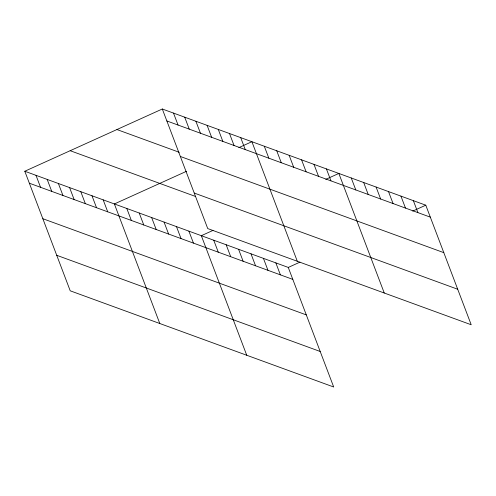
<?xml version="1.0" encoding="UTF-8"?>
<svg xmlns="http://www.w3.org/2000/svg" width="496" height="496" viewBox="0 0 496 496"><rect width="100%" height="100%" fill="white"/><g stroke="black" fill="none" stroke-linecap="round" stroke-linejoin="round"><path stroke-width="0.74" d="M24.8 171.244L288.269 267.431L333.69 386.998L70.221 290.811L24.8 171.244L162.31 109.002L425.779 205.189L471.2 324.756L207.731 228.569L162.31 109.002M186.57 171.269L114.378 203.949L159.799 323.516M238.83 147.616L251.894 141.707L297.309 261.274M213.013 230.398L201.326 235.693L246.741 355.254M325.773 179.36L338.836 173.445L384.257 293.012M288.269 267.431L299.956 262.142M412.715 211.104L425.779 205.189M166.854 120.956L430.323 217.143M116.932 129.543L179.217 152.278M180.346 156.469L443.815 252.656M194.24 193.056L457.709 289.242M70.178 150.703L195.641 196.509M29.338 183.198L292.807 279.384M42.83 218.711L306.299 314.898M56.73 255.297L320.199 351.484M413.36 200.657L417.899 212.61M400.942 196.118L405.48 208.072M388.517 191.586L393.061 203.54M376.098 187.054L380.637 199.008M363.68 182.516L368.218 194.469M351.255 177.983L355.799 189.937M326.418 168.913L330.956 180.866M313.993 164.381L318.537 176.334M301.574 159.842L306.113 171.796M289.156 155.31L293.694 167.264M276.731 150.772L281.275 162.731M264.312 146.239L268.851 158.193M240.696 137.615L245.235 149.569M229.499 133.529L234.038 145.483M275.85 262.899L280.389 274.852M218.302 129.444L222.84 141.397M263.426 258.366L267.97 270.32M207.099 125.352L211.643 137.305M251.007 253.828L255.545 265.782M195.901 121.266L200.446 133.219M238.588 249.296L243.127 261.249M184.704 117.18L189.249 129.134M226.164 244.757L230.708 256.711M173.507 113.088L178.052 125.042M213.745 240.225L218.283 252.179M188.902 231.155L193.446 243.108M176.483 226.622L181.021 238.576M164.064 222.084L168.603 234.044M151.64 217.552L156.184 229.505M139.221 213.02L143.759 224.973M126.802 208.481L131.341 220.435M103.18 199.863L107.725 211.817M91.983 195.771L96.528 207.725M80.786 191.685L85.331 203.639M69.589 187.593L74.133 199.553M58.392 183.508L62.936 195.461M47.194 179.422L51.733 191.375M35.997 175.33L40.536 187.283"/></g></svg>
